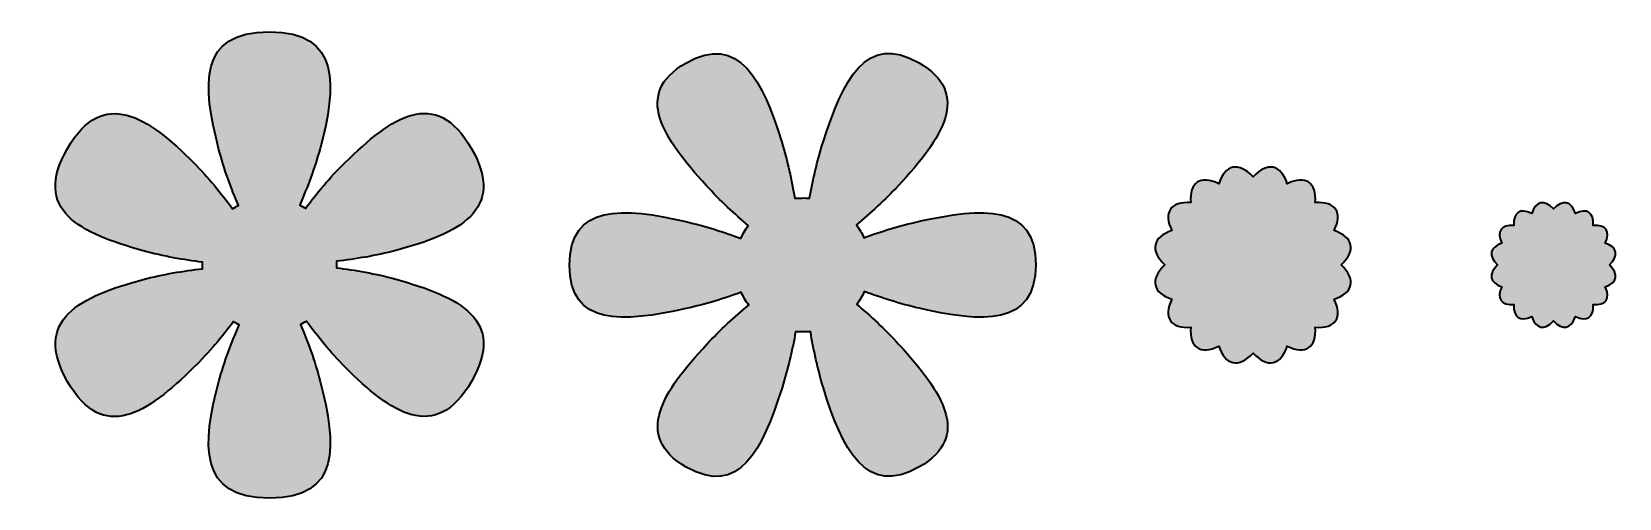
# Model space of a CAD drawing. Header units: inches. Extents: x -3.5 to 26.9, y -12.5 to 13.2.
# Drawn here: x -3.34 to 2.69, y -2.17 to -0.4 of the extents above; entities that cross this region are included whole.
import ezdxf

# ---------------------------------------------------------------- set-up
doc = ezdxf.new("R2010")
doc.units = ezdxf.units.IN
doc.header["$MEASUREMENT"] = 0
doc.layers.add('Bouquet Lantern - Floral Panels', color=7, linetype='Continuous', lineweight=0)

msp = doc.modelspace()

# ---------------------------------------------------------------- hatches: boundary and pattern name
at = {"layer": 'Bouquet Lantern - Floral Panels', "true_color": 0xf9e547, "transparency": 33554687}
h = msp.add_hatch(color=41, dxfattribs=at)
h.dxf.hatch_style = 2
edge = h.paths.add_edge_path()
edge.add_spline(control_points=[(-1.9538, -1.3414), (-2.0317, -1.3196), (-2.1095, -1.3063), (-2.1792, -1.2982), (-2.179, -1.2946), (-2.1792, -1.2777), (-2.1793, -1.273), (-2.1078, -1.2649), (-2.029, -1.2523), (-1.9543, -1.2324), (-1.717, -1.1695), (-1.5315, -1.0796), (-1.6674, -0.8445), (-1.8032, -0.6093), (-1.9695, -0.7253), (-2.1468, -0.8991), (-2.2046, -0.9556), (-2.255, -1.0163), (-2.2968, -1.0725), (-2.3039, -1.068), (-2.3113, -1.0638), (-2.3189, -1.06), (-2.2901, -0.9941), (-2.2618, -0.9196), (-2.2415, -0.845), (-2.1774, -0.608), (-2.1625, -0.4025), (-2.434, -0.4025), (-2.7056, -0.4025), (-2.6883, -0.6045), (-2.6265, -0.845), (-2.6064, -0.9232), (-2.5792, -0.9973), (-2.5514, -1.0616), (-2.5589, -1.0655), (-2.5663, -1.0698), (-2.5733, -1.0743), (-2.6161, -1.0166), (-2.6663, -0.9548), (-2.7208, -0.8999), (-2.894, -0.7259), (-3.0646, -0.6102), (-3.2003, -0.8453), (-3.336, -1.0805), (-3.1525, -1.1664), (-2.9133, -1.2332), (-2.8356, -1.2549), (-2.7576, -1.2682), (-2.6881, -1.2764), (-2.6882, -1.28), (-2.6881, -1.297), (-2.6879, -1.3017), (-2.7594, -1.3098), (-2.8381, -1.3224), (-2.9129, -1.3423), (-3.1503, -1.4052), (-3.3357, -1.495), (-3.1999, -1.7302), (-3.064, -1.9653), (-2.8978, -1.8493), (-2.7204, -1.6756), (-2.6626, -1.6191), (-2.6122, -1.5584), (-2.5704, -1.5021), (-2.5633, -1.5067), (-2.556, -1.5109), (-2.5483, -1.5146), (-2.5771, -1.5806), (-2.6054, -1.655), (-2.6257, -1.7298), (-2.6899, -1.9668), (-2.7047, -2.1723), (-2.4332, -2.1723), (-2.1617, -2.1723), (-2.1789, -1.9703), (-2.2407, -1.7298), (-2.2608, -1.6516), (-2.2882, -1.5775), (-2.3158, -1.5131), (-2.3083, -1.5092), (-2.301, -1.5049), (-2.294, -1.5003), (-2.2513, -1.5582), (-2.201, -1.6199), (-2.1465, -1.6748), (-1.9733, -1.8488), (-1.8028, -1.9645), (-1.6671, -1.7293), (-1.5313, -1.4942), (-1.7149, -1.4082), (-1.954, -1.3414), (-1.954, -1.3414), (-1.9538, -1.3414), (-1.9538, -1.3414), (-1.9538, -1.3414), (-1.9538, -1.3414), (-1.9538, -1.3414)], knot_values=[0, 0, 0, 0, 1, 1, 1, 2, 2, 2, 3, 3, 3, 4, 4, 4, 5, 5, 5, 6, 6, 6, 7, 7, 7, 8, 8, 8, 9, 9, 9, 10, 10, 10, 11, 11, 11, 12, 12, 12, 13, 13, 13, 14, 14, 14, 15, 15, 15, 16, 16, 16, 17, 17, 17, 18, 18, 18, 19, 19, 19, 20, 20, 20, 21, 21, 21, 22, 22, 22, 23, 23, 23, 24, 24, 24, 25, 25, 25, 26, 26, 26, 27, 27, 27, 28, 28, 28, 29, 29, 29, 30, 30, 30, 31, 31, 31, 32, 32, 32, 32], degree=3, periodic=0)
at = {"layer": 'Bouquet Lantern - Floral Panels', "true_color": 0xfbef91, "transparency": 33554687}
h = msp.add_hatch(color=41, dxfattribs=at)
h.dxf.hatch_style = 2
edge = h.paths.add_edge_path()
edge.add_spline(control_points=[(0.0325, -1.1218), (-0.0429, -1.1385), (-0.1144, -1.1609), (-0.1772, -1.1838), (-0.185, -1.1664), (-0.1945, -1.1502), (-0.2058, -1.1352), (-0.153, -1.0914), (-0.0968, -1.0407), (-0.0462, -0.9864), (0.1199, -0.8087), (0.2338, -0.6371), (0.0321, -0.5207), (-0.1695, -0.4043), (-0.2576, -0.5867), (-0.332, -0.8214), (-0.3554, -0.895), (-0.3718, -0.9681), (-0.3833, -1.0338), (-0.392, -1.0328), (-0.4301, -1.0331), (-0.4398, -1.0342), (-0.4513, -0.9666), (-0.4672, -0.8927), (-0.4887, -0.8218), (-0.5597, -0.5891), (-0.6512, -0.4048), (-0.8529, -0.5212), (-1.0544, -0.6375), (-0.9406, -0.805), (-0.7745, -0.9868), (-0.7225, -1.0439), (-0.6672, -1.0948), (-0.6161, -1.1375), (-0.6272, -1.1527), (-0.6368, -1.1691), (-0.6443, -1.1866), (-0.7086, -1.1628), (-0.7804, -1.1395), (-0.8526, -1.1228), (-1.0897, -1.0678), (-1.2951, -1.055), (-1.2951, -1.2878), (-1.2951, -1.5206), (-1.0931, -1.5057), (-0.8526, -1.4528), (-0.7772, -1.4362), (-0.7056, -1.4138), (-0.6429, -1.3909), (-0.6351, -1.4082), (-0.6254, -1.4245), (-0.6141, -1.4395), (-0.6669, -1.4832), (-0.7231, -1.5339), (-0.7737, -1.5882), (-0.9398, -1.766), (-1.0537, -1.9375), (-0.852, -2.0539), (-0.6505, -2.1703), (-0.5623, -1.988), (-0.4879, -1.7532), (-0.4645, -1.6796), (-0.4481, -1.6066), (-0.4366, -1.5407), (-0.4279, -1.5417), (-0.39, -1.5414), (-0.3801, -1.5403), (-0.3686, -1.608), (-0.3527, -1.6818), (-0.3311, -1.7528), (-0.2601, -1.9856), (-0.1686, -2.1699), (0.0331, -2.0535), (0.2346, -1.9371), (0.1209, -1.7696), (-0.0452, -1.5878), (-0.0973, -1.5307), (-0.1526, -1.4799), (-0.2038, -1.437), (-0.1927, -1.4218), (-0.1831, -1.4055), (-0.1756, -1.388), (-0.1113, -1.4117), (-0.0394, -1.435), (0.0328, -1.4517), (0.2699, -1.5067), (0.4753, -1.5195), (0.4753, -1.2867), (0.4753, -1.0539), (0.2734, -1.0688), (0.0328, -1.1217), (0.0328, -1.1217), (0.0325, -1.1217), (0.0325, -1.1217), (0.0325, -1.1217), (0.0325, -1.1218), (0.0325, -1.1218)], knot_values=[0, 0, 0, 0, 1, 1, 1, 2, 2, 2, 3, 3, 3, 4, 4, 4, 5, 5, 5, 6, 6, 6, 7, 7, 7, 8, 8, 8, 9, 9, 9, 10, 10, 10, 11, 11, 11, 12, 12, 12, 13, 13, 13, 14, 14, 14, 15, 15, 15, 16, 16, 16, 17, 17, 17, 18, 18, 18, 19, 19, 19, 20, 20, 20, 21, 21, 21, 22, 22, 22, 23, 23, 23, 24, 24, 24, 25, 25, 25, 26, 26, 26, 27, 27, 27, 28, 28, 28, 29, 29, 29, 30, 30, 30, 31, 31, 31, 32, 32, 32, 32], degree=3, periodic=0)
at = {"layer": 'Bouquet Lantern - Floral Panels', "true_color": 0xffa900, "transparency": 33554687}
h = msp.add_hatch(color=40, dxfattribs=at)
h.dxf.hatch_style = 2
edge = h.paths.add_edge_path()
edge.add_spline(control_points=[(1.6343, -1.2873), (1.6925, -1.3414), (1.6815, -1.3931), (1.608, -1.4174), (1.6418, -1.487), (1.613, -1.5293), (1.5364, -1.5237), (1.5419, -1.6003), (1.4997, -1.6291), (1.4301, -1.5953), (1.4058, -1.6688), (1.3542, -1.6798), (1.3, -1.6216), (1.2458, -1.6798), (1.1942, -1.6688), (1.1698, -1.5953), (1.1003, -1.6291), (1.0579, -1.6003), (1.0636, -1.5237), (0.9869, -1.5292), (0.9582, -1.487), (0.9919, -1.4174), (0.9185, -1.3931), (0.9075, -1.3414), (0.9657, -1.2873), (0.9075, -1.2331), (0.9185, -1.1814), (0.9919, -1.1571), (0.9582, -1.0875), (0.9869, -1.0452), (1.0636, -1.0509), (1.058, -0.9742), (1.1003, -0.9455), (1.1698, -0.9792), (1.1942, -0.9057), (1.2458, -0.8948), (1.3, -0.953), (1.3542, -0.8948), (1.4058, -0.9057), (1.4301, -0.9792), (1.4997, -0.9455), (1.5421, -0.9742), (1.5364, -1.0509), (1.613, -1.0453), (1.6418, -1.0875), (1.608, -1.1571), (1.6815, -1.1814), (1.6925, -1.2331), (1.6343, -1.2873)], knot_values=[0, 0, 0, 0, 1, 1, 1, 2, 2, 2, 3, 3, 3, 4, 4, 4, 5, 5, 5, 6, 6, 6, 7, 7, 7, 8, 8, 8, 9, 9, 9, 10, 10, 10, 11, 11, 11, 12, 12, 12, 13, 13, 13, 14, 14, 14, 15, 15, 15, 16, 16, 16, 16], degree=3, periodic=0)
at = {"layer": 'Bouquet Lantern - Floral Panels', "true_color": 0xffc907, "transparency": 33554687}
h = msp.add_hatch(color=40, dxfattribs=at)
h.dxf.hatch_style = 2
edge = h.paths.add_edge_path()
edge.add_spline(control_points=[(2.6532, -1.2873), (2.6902, -1.3217), (2.6832, -1.3545), (2.6366, -1.37), (2.658, -1.4143), (2.6398, -1.4412), (2.591, -1.4375), (2.5946, -1.4863), (2.5677, -1.5045), (2.5235, -1.4831), (2.5081, -1.5298), (2.4752, -1.5367), (2.4407, -1.4998), (2.4063, -1.5367), (2.3735, -1.5298), (2.358, -1.4831), (2.3136, -1.5045), (2.2868, -1.4863), (2.2905, -1.4375), (2.2417, -1.4412), (2.2235, -1.4142), (2.2449, -1.37), (2.1982, -1.3546), (2.1913, -1.3217), (2.2282, -1.2873), (2.1913, -1.2528), (2.1982, -1.22), (2.2449, -1.2045), (2.2235, -1.1602), (2.2417, -1.1334), (2.2905, -1.137), (2.2868, -1.0882), (2.3138, -1.07), (2.358, -1.0914), (2.3734, -1.0448), (2.4063, -1.0378), (2.4407, -1.0748), (2.4752, -1.0378), (2.508, -1.0448), (2.5235, -1.0914), (2.5678, -1.07), (2.5946, -1.0882), (2.591, -1.137), (2.6398, -1.1334), (2.658, -1.1603), (2.6366, -1.2045), (2.6832, -1.2199), (2.6902, -1.2528), (2.6532, -1.2873)], knot_values=[0, 0, 0, 0, 1, 1, 1, 2, 2, 2, 3, 3, 3, 4, 4, 4, 5, 5, 5, 6, 6, 6, 7, 7, 7, 8, 8, 8, 9, 9, 9, 10, 10, 10, 11, 11, 11, 12, 12, 12, 13, 13, 13, 14, 14, 14, 15, 15, 15, 16, 16, 16, 16], degree=3, periodic=0)

# ---------------------------------------------------------------- linework, layer by layer
at = {"layer": 'Bouquet Lantern - Floral Panels', "color": 250, "lineweight": 35, "true_color": 0x231f20}
for points, knots in [([(-1.9538, -1.3414), (-2.0317, -1.3196), (-2.1095, -1.3063), (-2.1792, -1.2982), (-2.179, -1.2946), (-2.1792, -1.2777), (-2.1793, -1.273), (-2.1078, -1.2649), (-2.029, -1.2523), (-1.9543, -1.2324), (-1.717, -1.1695), (-1.5315, -1.0796), (-1.6674, -0.8445), (-1.8032, -0.6093), (-1.9695, -0.7253), (-2.1468, -0.8991), (-2.2046, -0.9556), (-2.255, -1.0163), (-2.2968, -1.0725), (-2.3039, -1.068), (-2.3113, -1.0638), (-2.3189, -1.06), (-2.2901, -0.9941), (-2.2618, -0.9196), (-2.2415, -0.845), (-2.1774, -0.608), (-2.1625, -0.4025), (-2.434, -0.4025), (-2.7056, -0.4025), (-2.6883, -0.6045), (-2.6265, -0.845), (-2.6064, -0.9232), (-2.5792, -0.9973), (-2.5514, -1.0616), (-2.5589, -1.0655), (-2.5663, -1.0698), (-2.5733, -1.0743), (-2.6161, -1.0166), (-2.6663, -0.9548), (-2.7208, -0.8999), (-2.894, -0.7259), (-3.0646, -0.6102), (-3.2003, -0.8453), (-3.336, -1.0805), (-3.1525, -1.1664), (-2.9133, -1.2332), (-2.8356, -1.2549), (-2.7576, -1.2682), (-2.6881, -1.2764), (-2.6882, -1.28), (-2.6881, -1.297), (-2.6879, -1.3017), (-2.7594, -1.3098), (-2.8381, -1.3224), (-2.9129, -1.3423), (-3.1503, -1.4052), (-3.3357, -1.495), (-3.1999, -1.7302), (-3.064, -1.9653), (-2.8978, -1.8493), (-2.7204, -1.6756), (-2.6626, -1.6191), (-2.6122, -1.5584), (-2.5704, -1.5021), (-2.5633, -1.5067), (-2.556, -1.5109), (-2.5483, -1.5146), (-2.5771, -1.5806), (-2.6054, -1.655), (-2.6257, -1.7298), (-2.6899, -1.9668), (-2.7047, -2.1723), (-2.4332, -2.1723), (-2.1617, -2.1723), (-2.1789, -1.9703), (-2.2407, -1.7298), (-2.2608, -1.6516), (-2.2882, -1.5775), (-2.3158, -1.5131), (-2.3083, -1.5092), (-2.301, -1.5049), (-2.294, -1.5003), (-2.2513, -1.5582), (-2.201, -1.6199), (-2.1465, -1.6748), (-1.9733, -1.8488), (-1.8028, -1.9645), (-1.6671, -1.7293), (-1.5313, -1.4942), (-1.7149, -1.4082), (-1.954, -1.3414), (-1.954, -1.3414), (-1.9538, -1.3414), (-1.9538, -1.3414), (-1.9538, -1.3414), (-1.9538, -1.3414), (-1.9538, -1.3414)], [0, 0, 0, 0, 1, 1, 1, 2, 2, 2, 3, 3, 3, 4, 4, 4, 5, 5, 5, 6, 6, 6, 7, 7, 7, 8, 8, 8, 9, 9, 9, 10, 10, 10, 11, 11, 11, 12, 12, 12, 13, 13, 13, 14, 14, 14, 15, 15, 15, 16, 16, 16, 17, 17, 17, 18, 18, 18, 19, 19, 19, 20, 20, 20, 21, 21, 21, 22, 22, 22, 23, 23, 23, 24, 24, 24, 25, 25, 25, 26, 26, 26, 27, 27, 27, 28, 28, 28, 29, 29, 29, 30, 30, 30, 31, 31, 31, 32, 32, 32, 32]), ([(0.0325, -1.1218), (-0.0429, -1.1385), (-0.1144, -1.1609), (-0.1772, -1.1838), (-0.185, -1.1664), (-0.1945, -1.1502), (-0.2058, -1.1352), (-0.153, -1.0914), (-0.0968, -1.0407), (-0.0462, -0.9864), (0.1199, -0.8087), (0.2338, -0.6371), (0.0321, -0.5207), (-0.1695, -0.4043), (-0.2576, -0.5867), (-0.332, -0.8214), (-0.3554, -0.895), (-0.3718, -0.9681), (-0.3833, -1.0338), (-0.392, -1.0328), (-0.4301, -1.0331), (-0.4398, -1.0342), (-0.4513, -0.9666), (-0.4672, -0.8927), (-0.4887, -0.8218), (-0.5597, -0.5891), (-0.6512, -0.4048), (-0.8529, -0.5212), (-1.0544, -0.6375), (-0.9406, -0.805), (-0.7745, -0.9868), (-0.7225, -1.0439), (-0.6672, -1.0948), (-0.6161, -1.1375), (-0.6272, -1.1527), (-0.6368, -1.1691), (-0.6443, -1.1866), (-0.7086, -1.1628), (-0.7804, -1.1395), (-0.8526, -1.1228), (-1.0897, -1.0678), (-1.2951, -1.055), (-1.2951, -1.2878), (-1.2951, -1.5206), (-1.0931, -1.5057), (-0.8526, -1.4528), (-0.7772, -1.4362), (-0.7056, -1.4138), (-0.6429, -1.3909), (-0.6351, -1.4082), (-0.6254, -1.4245), (-0.6141, -1.4395), (-0.6669, -1.4832), (-0.7231, -1.5339), (-0.7737, -1.5882), (-0.9398, -1.766), (-1.0537, -1.9375), (-0.852, -2.0539), (-0.6505, -2.1703), (-0.5623, -1.988), (-0.4879, -1.7532), (-0.4645, -1.6796), (-0.4481, -1.6066), (-0.4366, -1.5407), (-0.4279, -1.5417), (-0.39, -1.5414), (-0.3801, -1.5403), (-0.3686, -1.608), (-0.3527, -1.6818), (-0.3311, -1.7528), (-0.2601, -1.9856), (-0.1686, -2.1699), (0.0331, -2.0535), (0.2346, -1.9371), (0.1209, -1.7696), (-0.0452, -1.5878), (-0.0973, -1.5307), (-0.1526, -1.4799), (-0.2038, -1.437), (-0.1927, -1.4218), (-0.1831, -1.4055), (-0.1756, -1.388), (-0.1113, -1.4117), (-0.0394, -1.435), (0.0328, -1.4517), (0.2699, -1.5067), (0.4753, -1.5195), (0.4753, -1.2867), (0.4753, -1.0539), (0.2734, -1.0688), (0.0328, -1.1217), (0.0328, -1.1217), (0.0325, -1.1217), (0.0325, -1.1217), (0.0325, -1.1217), (0.0325, -1.1218), (0.0325, -1.1218)], [0, 0, 0, 0, 1, 1, 1, 2, 2, 2, 3, 3, 3, 4, 4, 4, 5, 5, 5, 6, 6, 6, 7, 7, 7, 8, 8, 8, 9, 9, 9, 10, 10, 10, 11, 11, 11, 12, 12, 12, 13, 13, 13, 14, 14, 14, 15, 15, 15, 16, 16, 16, 17, 17, 17, 18, 18, 18, 19, 19, 19, 20, 20, 20, 21, 21, 21, 22, 22, 22, 23, 23, 23, 24, 24, 24, 25, 25, 25, 26, 26, 26, 27, 27, 27, 28, 28, 28, 29, 29, 29, 30, 30, 30, 31, 31, 31, 32, 32, 32, 32]), ([(1.6343, -1.2873), (1.6925, -1.3414), (1.6815, -1.3931), (1.608, -1.4174), (1.6418, -1.487), (1.613, -1.5293), (1.5364, -1.5237), (1.5419, -1.6003), (1.4997, -1.6291), (1.4301, -1.5953), (1.4058, -1.6688), (1.3542, -1.6798), (1.3, -1.6216), (1.2458, -1.6798), (1.1942, -1.6688), (1.1698, -1.5953), (1.1003, -1.6291), (1.0579, -1.6003), (1.0636, -1.5237), (0.9869, -1.5292), (0.9582, -1.487), (0.9919, -1.4174), (0.9185, -1.3931), (0.9075, -1.3414), (0.9657, -1.2873), (0.9075, -1.2331), (0.9185, -1.1814), (0.9919, -1.1571), (0.9582, -1.0875), (0.9869, -1.0452), (1.0636, -1.0509), (1.058, -0.9742), (1.1003, -0.9455), (1.1698, -0.9792), (1.1942, -0.9057), (1.2458, -0.8948), (1.3, -0.953), (1.3542, -0.8948), (1.4058, -0.9057), (1.4301, -0.9792), (1.4997, -0.9455), (1.5421, -0.9742), (1.5364, -1.0509), (1.613, -1.0453), (1.6418, -1.0875), (1.608, -1.1571), (1.6815, -1.1814), (1.6925, -1.2331), (1.6343, -1.2873)], [0, 0, 0, 0, 1, 1, 1, 2, 2, 2, 3, 3, 3, 4, 4, 4, 5, 5, 5, 6, 6, 6, 7, 7, 7, 8, 8, 8, 9, 9, 9, 10, 10, 10, 11, 11, 11, 12, 12, 12, 13, 13, 13, 14, 14, 14, 15, 15, 15, 16, 16, 16, 16]), ([(2.6532, -1.2873), (2.6902, -1.3217), (2.6832, -1.3545), (2.6366, -1.37), (2.658, -1.4143), (2.6398, -1.4412), (2.591, -1.4375), (2.5946, -1.4863), (2.5677, -1.5045), (2.5235, -1.4831), (2.5081, -1.5298), (2.4752, -1.5367), (2.4407, -1.4998), (2.4063, -1.5367), (2.3735, -1.5298), (2.358, -1.4831), (2.3136, -1.5045), (2.2868, -1.4863), (2.2905, -1.4375), (2.2417, -1.4412), (2.2235, -1.4142), (2.2449, -1.37), (2.1982, -1.3546), (2.1913, -1.3217), (2.2282, -1.2873), (2.1913, -1.2528), (2.1982, -1.22), (2.2449, -1.2045), (2.2235, -1.1602), (2.2417, -1.1334), (2.2905, -1.137), (2.2868, -1.0882), (2.3138, -1.07), (2.358, -1.0914), (2.3734, -1.0448), (2.4063, -1.0378), (2.4407, -1.0748), (2.4752, -1.0378), (2.508, -1.0448), (2.5235, -1.0914), (2.5678, -1.07), (2.5946, -1.0882), (2.591, -1.137), (2.6398, -1.1334), (2.658, -1.1603), (2.6366, -1.2045), (2.6832, -1.2199), (2.6902, -1.2528), (2.6532, -1.2873)], [0, 0, 0, 0, 1, 1, 1, 2, 2, 2, 3, 3, 3, 4, 4, 4, 5, 5, 5, 6, 6, 6, 7, 7, 7, 8, 8, 8, 9, 9, 9, 10, 10, 10, 11, 11, 11, 12, 12, 12, 13, 13, 13, 14, 14, 14, 15, 15, 15, 16, 16, 16, 16])]:
    msp.add_open_spline(points, degree=3, knots=knots, dxfattribs=at)

doc.saveas('drawing.dxf')
